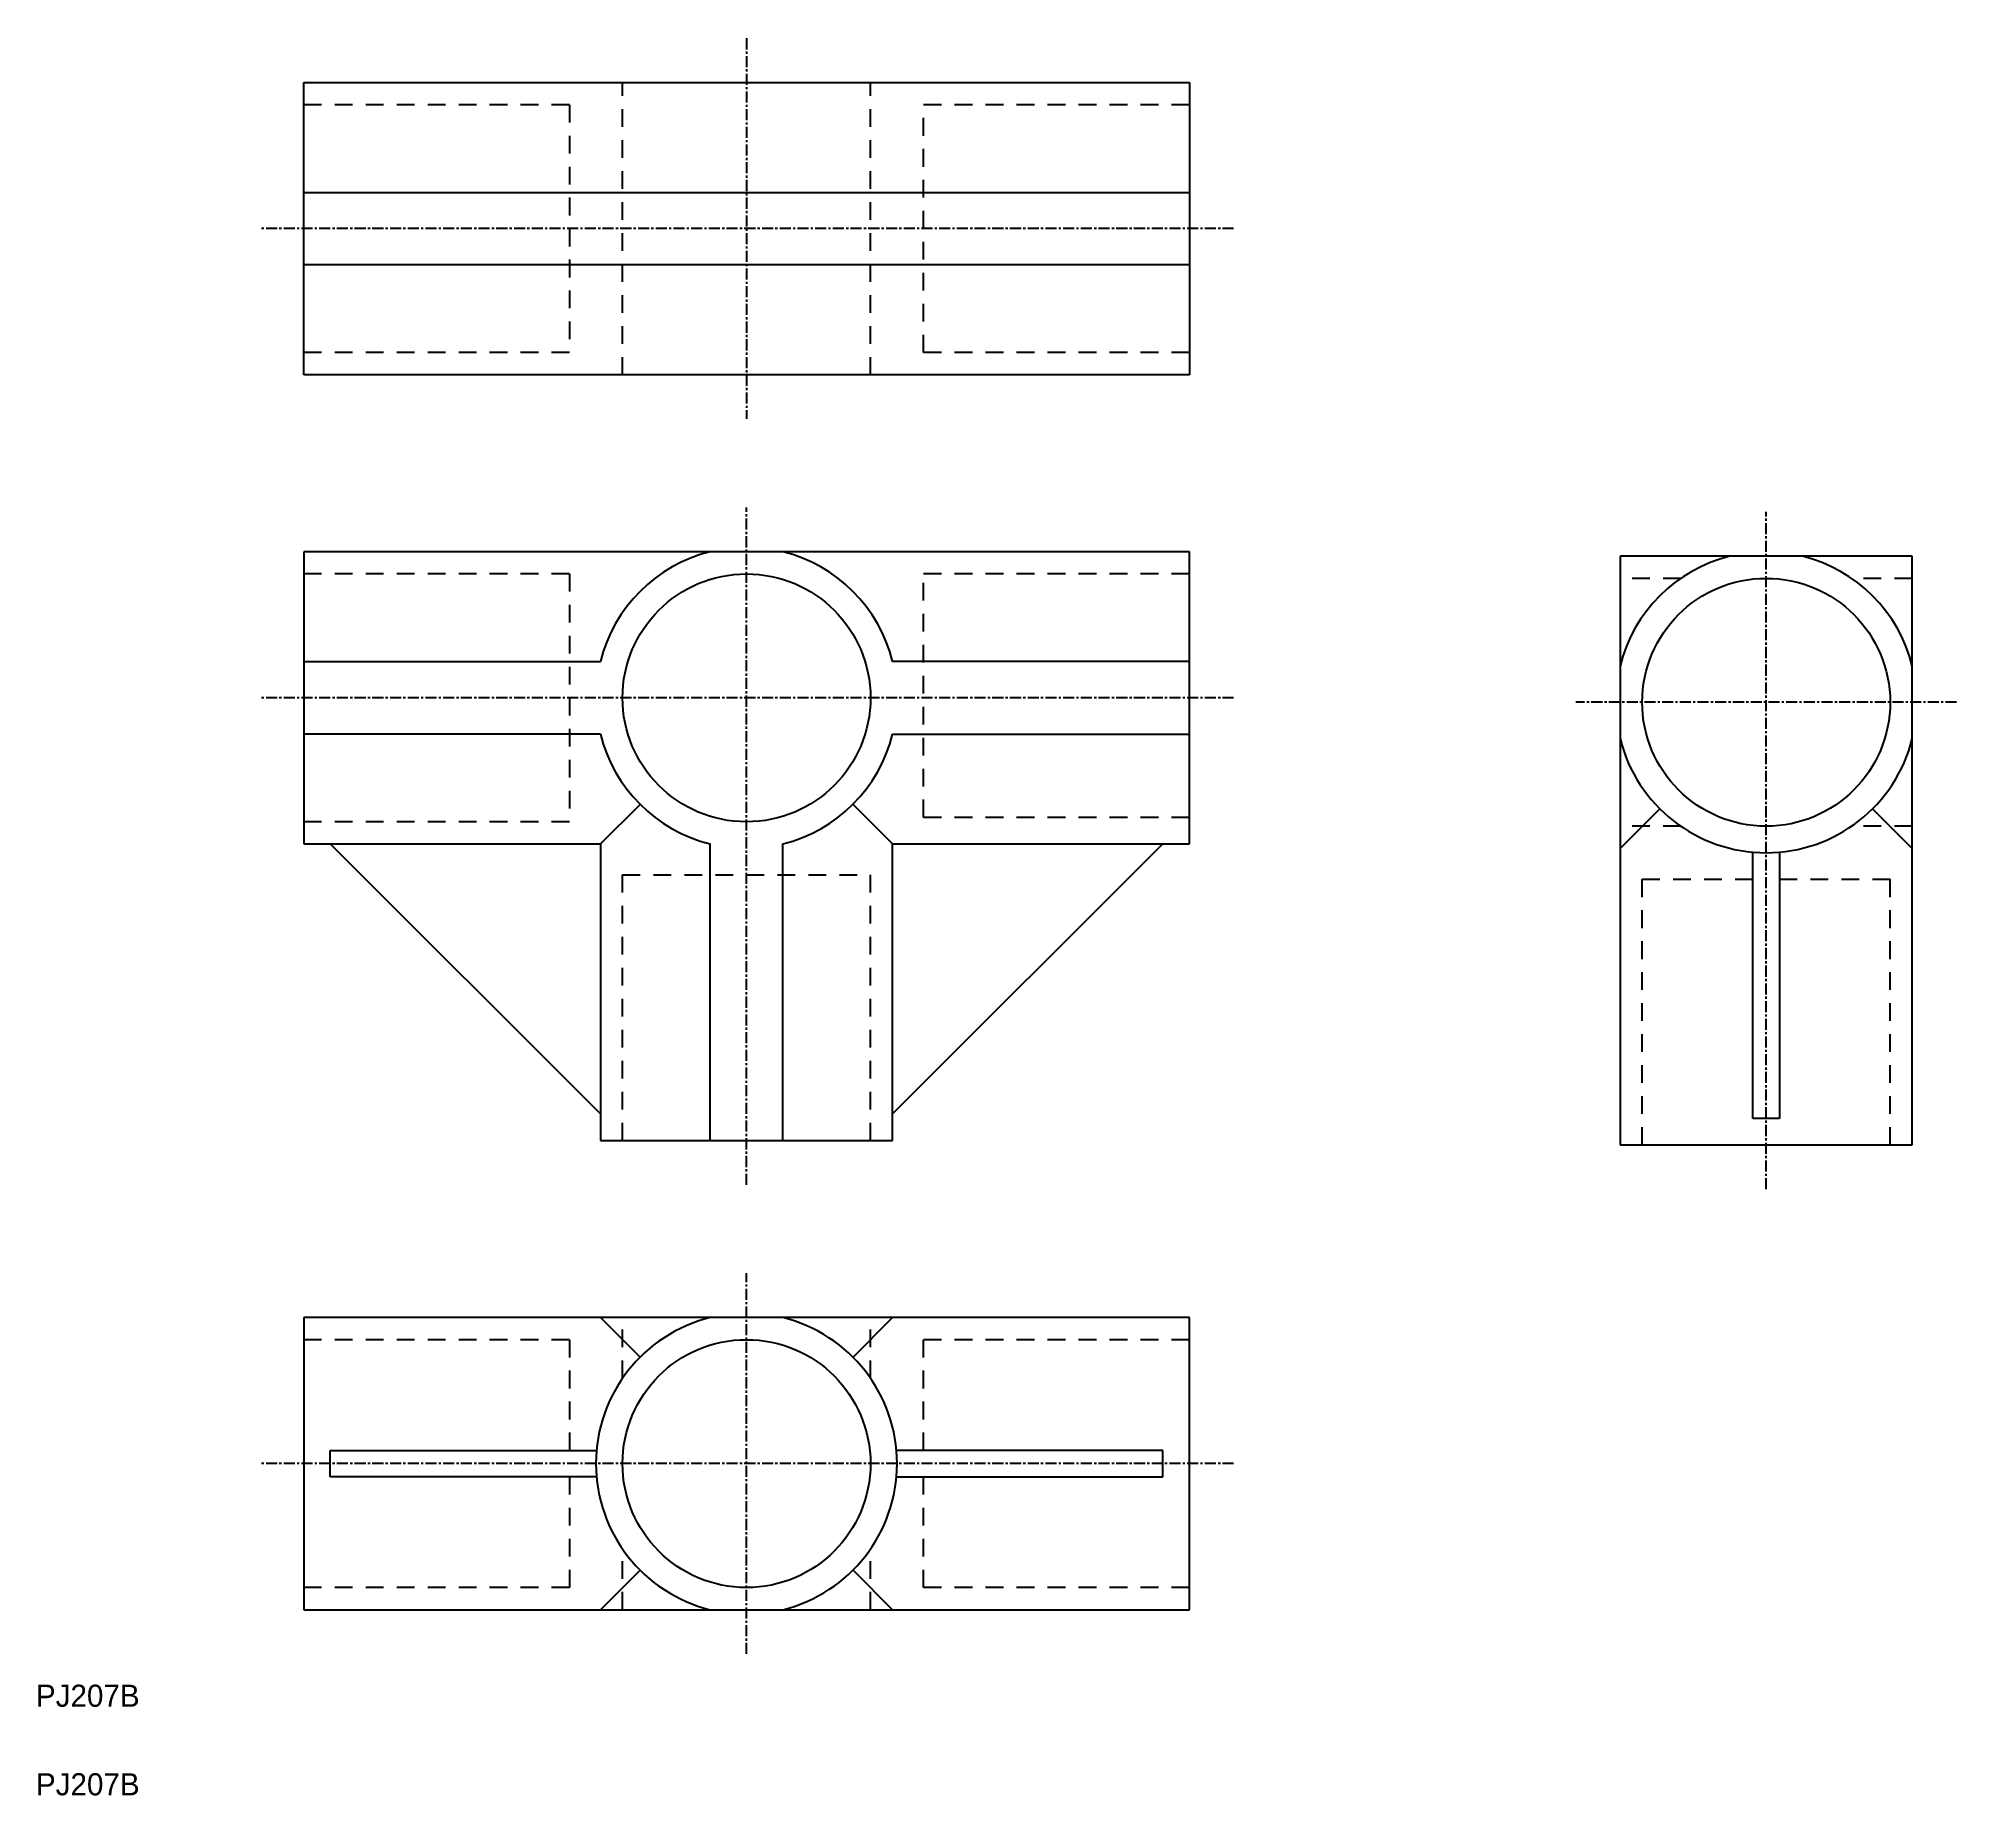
# Model space of a CAD drawing. Extents: x 0 to 217, y 0 to 198.
import ezdxf

# ---------------------------------------------------------------- set-up
doc = ezdxf.new("R2010")
doc.units = 0
doc.linetypes.add('CENTER', pattern=[2, 1.25, -0.25, 0.25, -0.25])
doc.linetypes.add('DASHED', pattern=[3.5, 2, -1.5])
doc.layers.get('0').update_dxf_attribs({"linetype": 'CONTINUOUS'})
doc.layers.add('CENTER', color=1, linetype='CENTER')

msp = doc.modelspace()

# ---------------------------------------------------------------- linework, layer by layer
at = {"color": 7, "linetype": 'CONTINUOUS'}
for p, q in [((30.23, 193.47), (130.23, 193.47)), ((30.23, 160.47), (30.23, 193.47)), ((130.23, 193.47), (130.23, 160.47)), ((30.23, 181.06), (130.23, 181.06)), ((130.23, 172.87), (30.23, 172.87)), ((130.23, 160.47), (30.23, 160.47)), ((130.23, 140.47), (30.23, 140.47)), ((30.23, 140.47), (30.23, 107.47)), ((130.23, 107.47), (130.23, 140.47)), ((211.86, 139.97), (178.86, 139.97)), ((178.86, 139.97), (178.86, 73.47)), ((211.86, 73.47), (211.86, 139.97)), ((30.23, 128.06), (63.73, 128.06)), ((130.23, 128.06), (96.73, 128.06)), ((178.86, 127.56), (178.86, 119.37)), ((211.86, 119.37), (211.86, 127.56)), ((63.73, 119.87), (30.23, 119.87)), ((96.73, 119.87), (130.23, 119.87)), ((63.73, 107.47), (68.21, 111.94)), ((96.73, 107.47), (92.26, 111.94)), ((183.34, 111.44), (178.86, 106.97)), ((207.38, 111.44), (211.86, 106.97)), ((30.23, 107.47), (63.73, 107.47)), ((33.23, 107.47), (63.73, 76.97)), ((63.73, 107.47), (63.73, 73.97)), ((76.14, 73.97), (76.14, 107.47)), ((84.33, 73.97), (84.33, 107.47)), ((127.23, 107.47), (96.73, 76.97)), ((96.73, 73.97), (96.73, 107.47)), ((96.73, 107.47), (130.23, 107.47)), ((193.86, 76.47), (193.86, 106.53)), ((196.86, 106.53), (196.86, 76.47)), ((196.86, 76.47), (193.86, 76.47)), ((63.73, 73.97), (96.73, 73.97)), ((178.86, 73.47), (211.86, 73.47)), ((130.23, 53.97), (30.23, 53.97)), ((30.23, 53.97), (30.23, 20.97)), ((68.21, 49.49), (63.73, 53.97)), ((92.26, 49.49), (96.73, 53.97)), ((130.23, 20.97), (130.23, 53.97)), ((33.23, 35.97), (33.23, 38.97)), ((33.23, 38.97), (63.3, 38.97)), ((127.23, 38.97), (97.17, 38.97)), ((127.23, 35.97), (127.23, 38.97)), ((63.3, 35.97), (33.23, 35.97)), ((97.17, 35.97), (127.23, 35.97)), ((68.21, 25.44), (63.73, 20.97)), ((92.26, 25.44), (96.73, 20.97)), ((30.23, 20.97), (130.23, 20.97))]:
    msp.add_line(p, q, dxfattribs=at)
at = {"color": 3, "linetype": 'DASHED'}
for p, q in [((66.23, 160.47), (66.23, 193.47)), ((94.23, 160.47), (94.23, 193.47)), ((60.23, 190.97), (30.23, 190.97)), ((60.23, 190.97), (60.23, 162.97)), ((130.23, 190.97), (100.23, 190.97)), ((100.23, 162.97), (100.23, 190.97)), ((60.23, 162.97), (30.23, 162.97)), ((130.23, 162.97), (100.23, 162.97)), ((60.23, 137.97), (30.23, 137.97)), ((60.23, 137.97), (60.23, 109.97)), ((130.23, 137.97), (100.23, 137.97)), ((100.23, 110.47), (100.23, 137.97)), ((185.72, 137.47), (178.86, 137.47)), ((211.86, 137.47), (205.01, 137.47)), ((130.23, 110.47), (100.23, 110.47)), ((60.23, 109.97), (30.23, 109.97)), ((185.72, 109.47), (178.86, 109.47)), ((211.86, 109.47), (205.01, 109.47)), ((66.23, 73.97), (66.23, 103.97)), ((66.23, 103.97), (94.23, 103.97)), ((94.23, 73.97), (94.23, 103.97)), ((181.36, 73.47), (181.36, 103.47)), ((181.36, 103.47), (193.86, 103.47)), ((196.86, 103.47), (209.36, 103.47)), ((209.36, 73.47), (209.36, 103.47)), ((66.23, 47.11), (66.23, 53.97)), ((94.23, 47.11), (94.23, 53.97)), ((60.23, 51.47), (30.23, 51.47)), ((60.23, 51.47), (60.23, 38.97)), ((130.23, 51.47), (100.23, 51.47)), ((100.23, 38.97), (100.23, 51.47)), ((60.23, 35.97), (60.23, 23.47)), ((100.23, 23.47), (100.23, 35.97)), ((66.23, 20.97), (66.23, 27.82)), ((94.23, 20.97), (94.23, 27.82)), ((60.23, 23.47), (30.23, 23.47)), ((130.23, 23.47), (100.23, 23.47))]:
    msp.add_line(p, q, dxfattribs=at)
for p, q in [((199.46, 139.97), (191.27, 139.97)), ((84.33, 53.97), (76.14, 53.97)), ((76.14, 20.97), (84.33, 20.97))]:
    msp.add_line(p, q)
at = {"color": 7, "linetype": 'CONTINUOUS'}
for centre in [(80.23, 123.97), (195.36, 123.47), (80.23, 37.47)]:
    msp.add_circle(centre, 14, dxfattribs=at)
for centre, start, end in [((80.23, 123.97), 103.9306, 166.0694), ((80.23, 123.97), 13.9306, 76.0694), ((195.36, 123.47), 103.9306, 166.0694), ((195.36, 123.47), 13.9306, 76.0694), ((80.23, 123.97), 193.9306, 256.0694), ((80.23, 123.97), 283.9306, 346.0694), ((195.36, 123.47), 193.9306, 346.0694), ((80.23, 37.47), 103.9306, 256.0694), ((80.23, 37.47), 283.9306, 76.0694)]:
    msp.add_arc(centre, 17, start, end, dxfattribs=at)
at = {"layer": 'CENTER', "color": 1, "linetype": 'CENTER'}
for p, q in [((80.23, 198.47), (80.23, 155.47)), ((135.23, 176.97), (25.23, 176.97)), ((80.23, 68.97), (80.23, 145.47)), ((195.36, 68.47), (195.36, 144.97)), ((135.23, 123.97), (25.23, 123.97)), ((216.86, 123.47), (173.86, 123.47)), ((80.23, 15.97), (80.23, 58.97)), ((135.23, 37.47), (25.23, 37.47))]:
    msp.add_line(p, q, dxfattribs=at)

# ---------------------------------------------------------------- texts
at = {"color": 7, "linetype": 'CONTINUOUS'}
for p in [(0, 10), (0, 0)]:
    msp.add_text('PJ207B', height=2.5, dxfattribs=at).set_placement(p)

doc.saveas('drawing.dxf')
